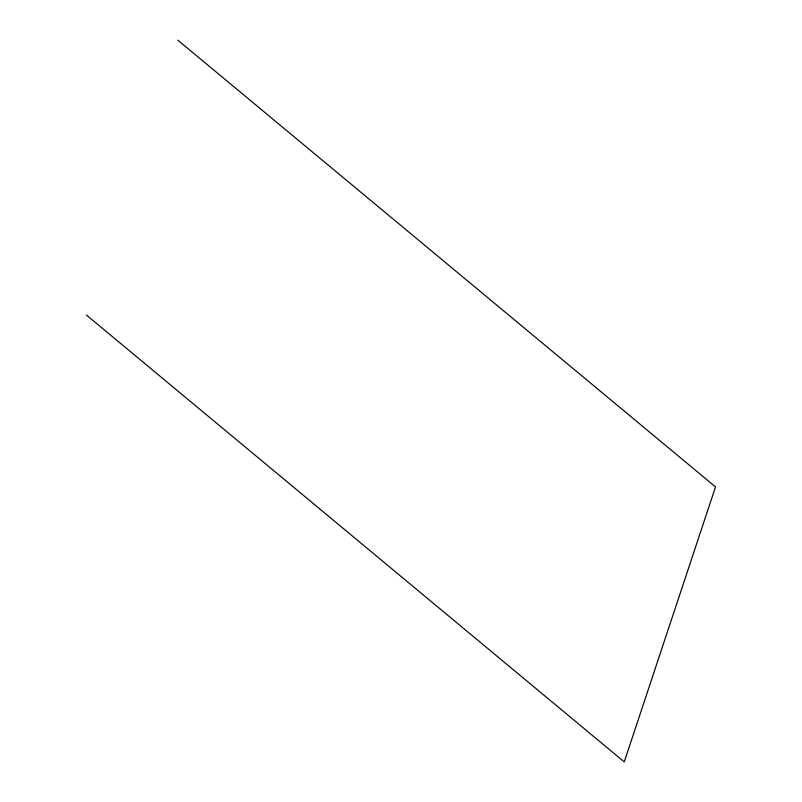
<?xml version="1.0" encoding="UTF-8"?>
<svg xmlns="http://www.w3.org/2000/svg" width="802" height="802" viewBox="0 0 802 802"><rect width="100%" height="100%" fill="white"/><g stroke="black" fill="none" stroke-linecap="round" stroke-linejoin="round"><path stroke-width="1.2" d="M177.753 40.1L715.524 486.904L624.247 761.9L86.476 315.096"/></g></svg>
